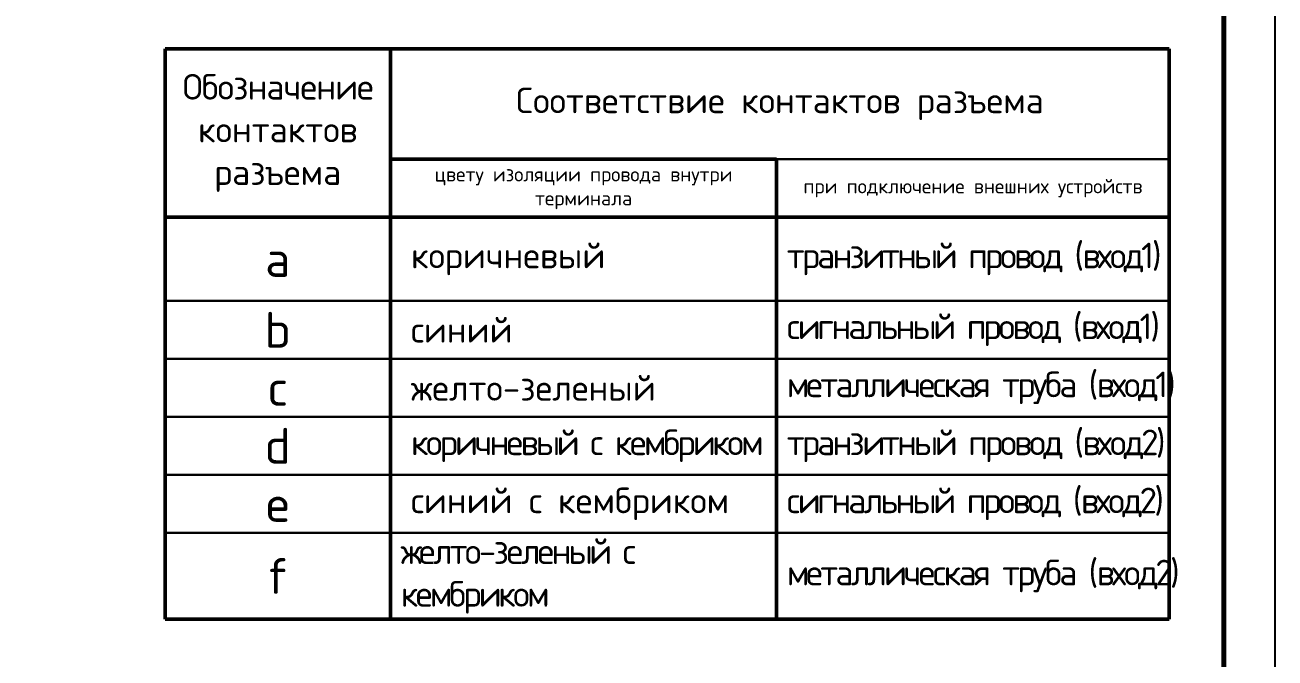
# Model space of a CAD drawing. Header units: millimetres. Extents: x -112426 to 8831, y 1218 to 38707.
# Drawn here: x 4138.7 to 4260.7, y 3179.3 to 3241.2 of the extents above; entities that cross this region are included whole.
import ezdxf

# ---------------------------------------------------------------- set-up
doc = ezdxf.new("R2010")
doc.units = ezdxf.units.MM
doc.layers.add('Таблица', color=250, linetype='Continuous', lineweight=30)
doc.styles.add('-ISOCPEUR-', font='isocpeur.ttf')

# ---------------------------------------------------------------- blocks, each defined once
blk = doc.blocks.new('*T32')
at = {"layer": 'Таблица', "lineweight": 50, "transparency": 16777216}
for p, q in [((0, 0), (98, 0)), ((0, 0), (0, -16.45)), ((22, 0), (22, -16.45)), ((98, 0), (98, -10.78)), ((22, -10.78), (59.67, -10.78))]:
    blk.add_line(p, q, dxfattribs=at)
at = {"layer": 'Таблица', "lineweight": 30, "transparency": 16777216}
blk.add_line((59.67, -10.78), (98, -10.78), dxfattribs=at)
at = {"layer": 'Таблица', "color": 0, "lineweight": 50, "transparency": 16777216}
for p, q in [((59.67, -10.78), (59.67, -55.7)), ((98, -10.78), (98, -55.7)), ((0, -16.45), (98, -16.45)), ((0, -16.45), (0, -55.7)), ((22, -16.45), (22, -55.7)), ((0, -55.7), (98, -55.7))]:
    blk.add_line(p, q, dxfattribs=at)
at = {"layer": 'Таблица', "color": 0, "lineweight": 30, "transparency": 16777216}
for p, q in [((0, -24.62), (98, -24.62)), ((0, -30.28), (98, -30.28)), ((0, -35.95), (98, -35.95)), ((0, -41.62), (98, -41.62)), ((0, -47.28), (98, -47.28))]:
    blk.add_line(p, q, dxfattribs=at)
at = {"layer": 'Таблица', "color": 7, "transparency": 16777216, "style": '-ISOCPEUR-'}
for s, insert, char_height, width, attachment_point in [('{\\T0.95;Обозначение }контактов разъема', (11, -8.23), 2.5, 19, 5), ('Соответствие контактов разъема', (60, -5.39), 2.5, 73, 5), ('цвету изоляции провода внутри терминала', (40.84, -13.62), 1.4, 33.6702, 5), ('при подключение внешних устройств', (78.84, -13.62), 1.4, 34.3298, 5), ('коричневый', (24, -20.53), 2.5, 33.6702, 4), ('{\\T0.85;транзитный провод (вход1)}', (60.67, -20.53), 2.5, 36.3298, 4), ('a', (11, -20.53), 3.5, 21, 5), ('{\\T0.85;сигнальный провод (вход1)}', (60.67, -27.45), 2.5, 36.3298, 4), ('b', (11, -27.45), 3.5, 21, 5), ('синий', (24, -27.45), 2.5, 33.6702, 4), ('{\\T0.75;металлическая труба (вход1)}', (60.67, -33.12), 2.5, 36.3298, 4), ('c', (11, -33.12), 3.5, 21, 5), ('желто-зеленый', (24, -33.12), 2.5, 33.6702, 4), ('d', (11, -38.78), 3.5, 21, 5), ('{\\T0.85;коричневый с кембриком}', (24, -38.78), 2.5, 33.6702, 4), ('{\\T0.85;транзитный провод \\T0.8;(вход2)}', (60.67, -38.78), 2.5, 36.3298, 4), ('{\\T0.85;сигнальный провод (вход2)}', (60.67, -44.45), 2.5, 36.3298, 4), ('e', (11, -44.45), 3.5, 21, 5), ('синий с кембриком', (24, -44.45), 2.5, 33.6702, 4), ('{\\T0.8;желто-зеленый с кембриком}', (23, -51.49), 2.5, 35.6702, 4), ('f', (11, -51.49), 3.5, 21, 5), ('{\\T0.75;металлическая труба (вход2)}', (60.67, -51.49), 2.5, 36.3298, 4)]:
    blk.add_mtext(s, dxfattribs=dict(at, insert=insert, char_height=char_height, width=width, attachment_point=attachment_point))

msp = doc.modelspace()

# ---------------------------------------------------------------- linework, layer by layer
msp.add_lwpolyline([(3071.68, 3537.538), (4260.68, 3537.538), (4260.68, 3117.538), (3071.68, 3117.538)], close=True)
at = {"const_width": 0.5}
msp.add_lwpolyline([(3091.68, 3532.538), (4255.68, 3532.538), (4255.68, 3122.538), (3091.68, 3122.538)], close=True, dxfattribs=at)

# ---------------------------------------------------------------- block references
msp.add_blockref('*T32', (4152.368, 3238.847))

doc.saveas('drawing.dxf')
